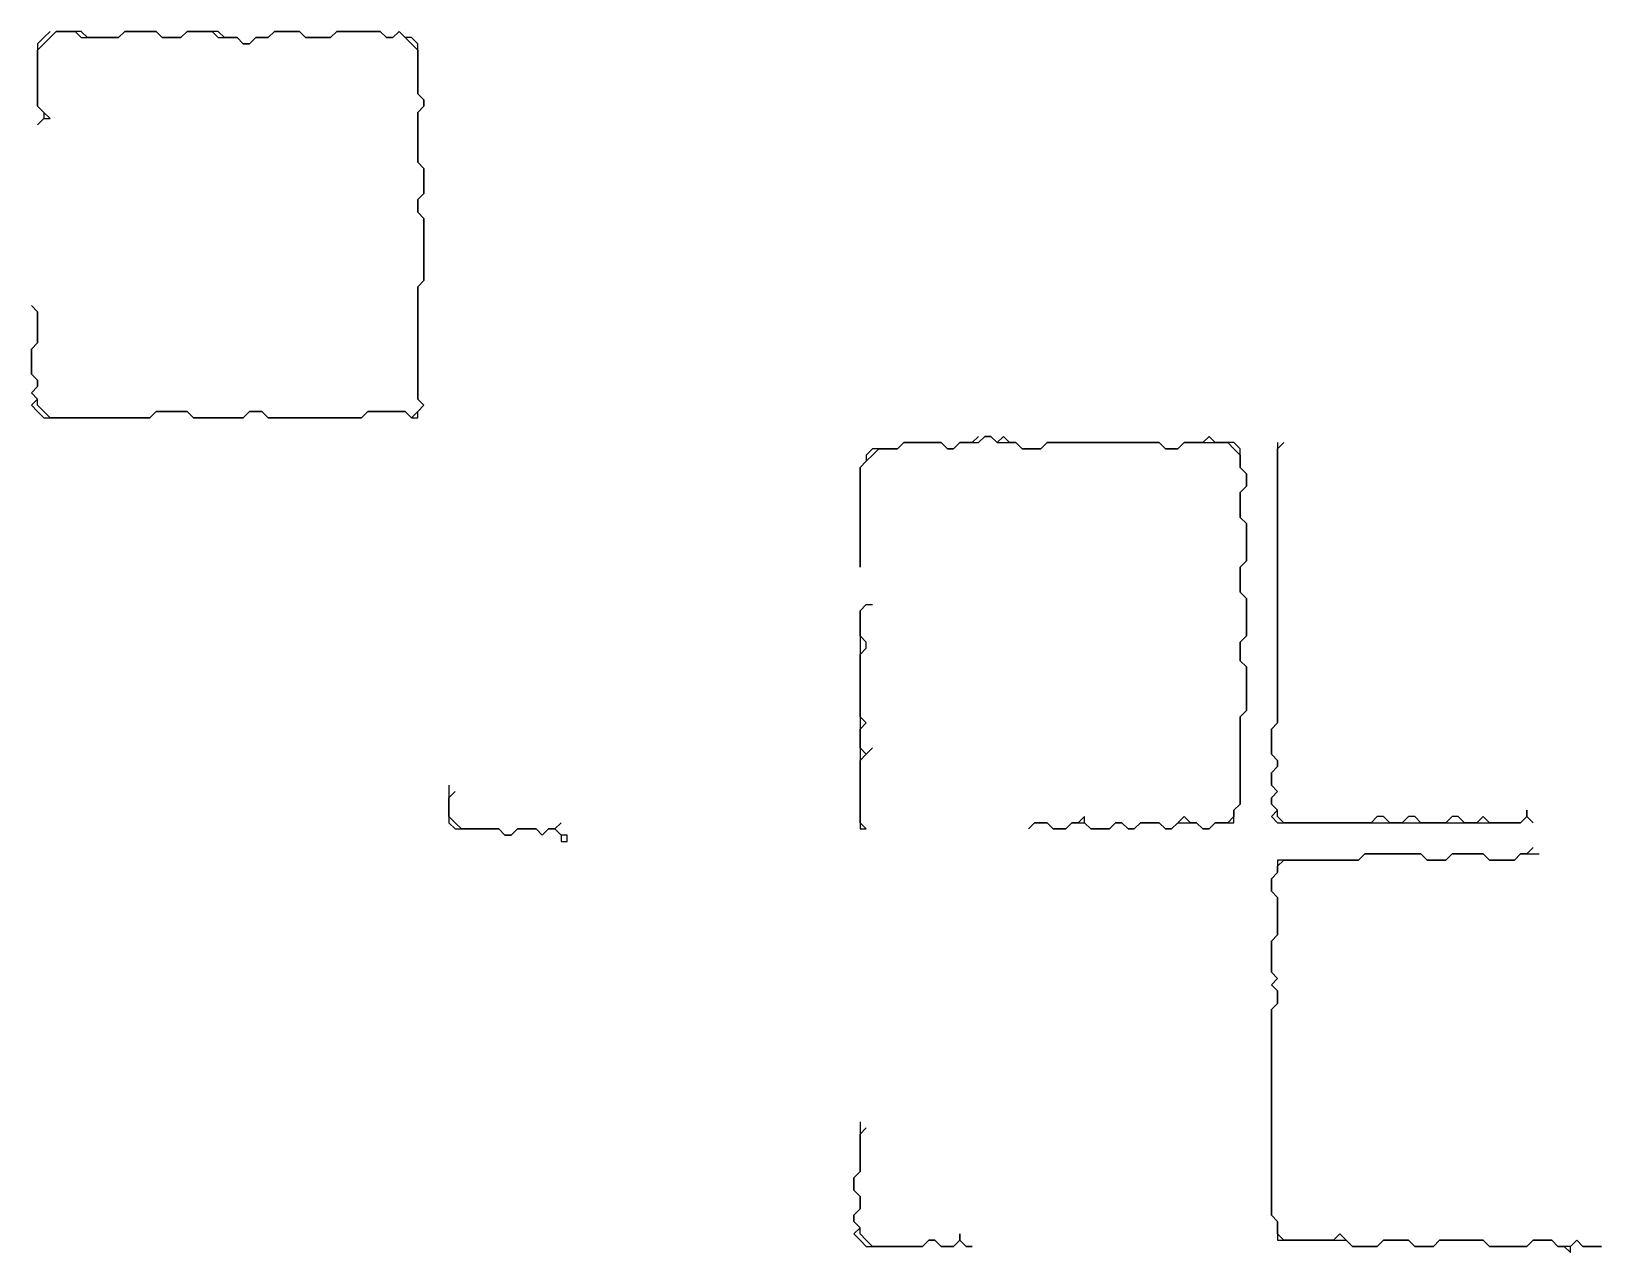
# Model space of a CAD drawing. Header units: metres. Extents: x 0 to 600, y 0 to 400.
# Drawn here: x 218.75 to 256.25, y 72.62 to 101.79 of the extents above; entities that cross this region are included whole.
import ezdxf

# ---------------------------------------------------------------- set-up
doc = ezdxf.new("R2010")
doc.units = ezdxf.units.M

msp = doc.modelspace()

# ---------------------------------------------------------------- linework, layer by layer
for points in [[(219.196, 101.786), (219.048, 101.637), (218.899, 101.488), (218.899, 101.339), (218.899, 101.19), (218.899, 101.042), (218.899, 100.893), (218.899, 100.744), (218.899, 100.595), (218.899, 100.446), (218.899, 100.298), (218.899, 100.149), (218.899, 100), (219.048, 99.851), (219.048, 99.702), (218.899, 99.554), (219.048, 99.702), (219.196, 99.702), (219.048, 99.851), (218.899, 100), (218.899, 100.149), (218.899, 100.298), (218.899, 100.446), (218.899, 100.595), (218.899, 100.744), (218.899, 100.893), (218.899, 101.042), (218.899, 101.19), (218.899, 101.339), (219.048, 101.488), (219.196, 101.637), (219.345, 101.786), (219.494, 101.786), (219.643, 101.786), (219.792, 101.786), (219.94, 101.637), (220.089, 101.637), (220.238, 101.637), (220.387, 101.637), (220.536, 101.637), (220.685, 101.637), (220.833, 101.637), (220.982, 101.786), (221.131, 101.786), (221.28, 101.786), (221.429, 101.786), (221.577, 101.786), (221.726, 101.786), (221.875, 101.637), (222.024, 101.637), (222.173, 101.637), (222.321, 101.637), (222.47, 101.786), (222.619, 101.786), (222.768, 101.786), (222.917, 101.786), (223.065, 101.786), (223.214, 101.637), (223.363, 101.637), (223.512, 101.637), (223.661, 101.637), (223.81, 101.488), (223.958, 101.488), (224.107, 101.637), (224.256, 101.637), (224.405, 101.637), (224.554, 101.786), (224.702, 101.786), (224.851, 101.786), (225, 101.786), (225.149, 101.786), (225.298, 101.637), (225.446, 101.637), (225.595, 101.637), (225.744, 101.637), (225.893, 101.637), (226.042, 101.786), (226.19, 101.786), (226.339, 101.786), (226.488, 101.786), (226.637, 101.786), (226.786, 101.786), (226.935, 101.786), (227.083, 101.786), (227.232, 101.637), (227.381, 101.637), (227.53, 101.786), (227.679, 101.637), (227.827, 101.488), (227.976, 101.339), (227.976, 101.19), (227.976, 101.042), (227.976, 100.893), (227.976, 100.744), (227.976, 100.595), (227.976, 100.446), (227.976, 100.298), (228.125, 100.149), (228.125, 100), (227.976, 99.851), (227.976, 99.702), (227.976, 99.554), (227.976, 99.405), (227.976, 99.256), (227.976, 99.107), (227.976, 98.958), (227.976, 98.81), (227.976, 98.661), (228.125, 98.512), (228.125, 98.363), (228.125, 98.214), (228.125, 98.065), (228.125, 97.917), (227.976, 97.768), (227.976, 97.619), (227.976, 97.47), (228.125, 97.321), (228.125, 97.173), (228.125, 97.024), (228.125, 96.875), (228.125, 96.726), (228.125, 96.577), (228.125, 96.429), (228.125, 96.28), (228.125, 96.131), (228.125, 95.982), (228.125, 95.833), (227.976, 95.685), (227.976, 95.536), (227.976, 95.387), (227.976, 95.238), (227.976, 95.089), (227.976, 94.94), (227.976, 94.792), (227.976, 94.643), (227.976, 94.494), (227.976, 94.345), (227.976, 94.196), (227.976, 94.048), (227.976, 93.899), (227.976, 93.75), (227.976, 93.601), (227.976, 93.452), (227.976, 93.304), (227.976, 93.155), (227.976, 93.006), (228.125, 92.857), (227.976, 92.708), (227.827, 92.56), (227.679, 92.708), (227.53, 92.708), (227.381, 92.708), (227.232, 92.708), (227.083, 92.708), (226.935, 92.708), (226.786, 92.708), (226.637, 92.56), (226.488, 92.56), (226.339, 92.56), (226.19, 92.56), (226.042, 92.56), (225.893, 92.56), (225.744, 92.56), (225.595, 92.56), (225.446, 92.56), (225.298, 92.56), (225.149, 92.56), (225, 92.56), (224.851, 92.56), (224.702, 92.56), (224.554, 92.56), (224.405, 92.56), (224.256, 92.708), (224.107, 92.708), (223.958, 92.708), (223.81, 92.56), (223.661, 92.56), (223.512, 92.56), (223.363, 92.56), (223.214, 92.56), (223.065, 92.56), (222.917, 92.56), (222.768, 92.56), (222.619, 92.56), (222.47, 92.708), (222.321, 92.708), (222.173, 92.708), (222.024, 92.708), (221.875, 92.708), (221.726, 92.708), (221.577, 92.56), (221.429, 92.56), (221.28, 92.56), (221.131, 92.56), (220.982, 92.56), (220.833, 92.56), (220.685, 92.56), (220.536, 92.56), (220.387, 92.56), (220.238, 92.56), (220.089, 92.56), (219.94, 92.56), (219.792, 92.56), (219.643, 92.56), (219.494, 92.56), (219.345, 92.56), (219.196, 92.56), (219.048, 92.708), (218.899, 92.857), (218.899, 93.006), (218.75, 93.155), (218.899, 93.304), (218.899, 93.452), (218.75, 93.601), (218.75, 93.75), (218.75, 93.899), (218.75, 94.048), (218.75, 94.196), (218.899, 94.345), (218.899, 94.494), (218.899, 94.643), (218.899, 94.792), (218.899, 94.94), (218.899, 95.089), (218.75, 95.238), (218.899, 95.089), (218.899, 94.94), (218.899, 94.792), (218.899, 94.643), (218.899, 94.494), (218.899, 94.345), (218.75, 94.196), (218.75, 94.048), (218.75, 93.899), (218.75, 93.75), (218.75, 93.601), (218.899, 93.452), (218.899, 93.304), (218.75, 93.155), (218.899, 93.006), (218.75, 92.857), (218.899, 92.708), (219.048, 92.56), (219.196, 92.56), (219.345, 92.56), (219.494, 92.56), (219.643, 92.56), (219.792, 92.56), (219.94, 92.56), (220.089, 92.56), (220.238, 92.56), (220.387, 92.56), (220.536, 92.56), (220.685, 92.56), (220.833, 92.56), (220.982, 92.56), (221.131, 92.56), (221.28, 92.56), (221.429, 92.56), (221.577, 92.56), (221.726, 92.708), (221.875, 92.708), (222.024, 92.708), (222.173, 92.708), (222.321, 92.708), (222.47, 92.708), (222.619, 92.56), (222.768, 92.56), (222.917, 92.56), (223.065, 92.56), (223.214, 92.56), (223.363, 92.56), (223.512, 92.56), (223.661, 92.56), (223.81, 92.56), (223.958, 92.708), (224.107, 92.708), (224.256, 92.708), (224.405, 92.56), (224.554, 92.56), (224.702, 92.56), (224.851, 92.56), (225, 92.56), (225.149, 92.56), (225.298, 92.56), (225.446, 92.56), (225.595, 92.56), (225.744, 92.56), (225.893, 92.56), (226.042, 92.56), (226.19, 92.56), (226.339, 92.56), (226.488, 92.56), (226.637, 92.56), (226.786, 92.708), (226.935, 92.708), (227.083, 92.708), (227.232, 92.708), (227.381, 92.708), (227.53, 92.708), (227.679, 92.708), (227.827, 92.56), (227.976, 92.56), (227.976, 92.708), (228.125, 92.857), (227.976, 93.006), (227.976, 93.155), (227.976, 93.304), (227.976, 93.452), (227.976, 93.601), (227.976, 93.75), (227.976, 93.899), (227.976, 94.048), (227.976, 94.196), (227.976, 94.345), (227.976, 94.494), (227.976, 94.643), (227.976, 94.792), (227.976, 94.94), (227.976, 95.089), (227.976, 95.238), (227.976, 95.387), (227.976, 95.536), (227.976, 95.685), (228.125, 95.833), (228.125, 95.982), (228.125, 96.131), (228.125, 96.28), (228.125, 96.429), (228.125, 96.577), (228.125, 96.726), (228.125, 96.875), (228.125, 97.024), (228.125, 97.173), (228.125, 97.321), (227.976, 97.47), (227.976, 97.619), (227.976, 97.768), (228.125, 97.917), (228.125, 98.065), (228.125, 98.214), (228.125, 98.363), (228.125, 98.512), (227.976, 98.661), (227.976, 98.81), (227.976, 98.958), (227.976, 99.107), (227.976, 99.256), (227.976, 99.405), (227.976, 99.554), (227.976, 99.702), (227.976, 99.851), (228.125, 100), (228.125, 100.149), (227.976, 100.298), (227.976, 100.446), (227.976, 100.595), (227.976, 100.744), (227.976, 100.893), (227.976, 101.042), (227.976, 101.19), (227.976, 101.339), (227.976, 101.488), (227.827, 101.637), (227.679, 101.637), (227.53, 101.786), (227.381, 101.637), (227.232, 101.637), (227.083, 101.786), (226.935, 101.786), (226.786, 101.786), (226.637, 101.786), (226.488, 101.786), (226.339, 101.786), (226.19, 101.786), (226.042, 101.786), (225.893, 101.637), (225.744, 101.637), (225.595, 101.637), (225.446, 101.637), (225.298, 101.637), (225.149, 101.786), (225, 101.786), (224.851, 101.786), (224.702, 101.786), (224.554, 101.786), (224.405, 101.637), (224.256, 101.637), (224.107, 101.637), (223.958, 101.488), (223.81, 101.488), (223.661, 101.637), (223.512, 101.637), (223.363, 101.637), (223.214, 101.786), (223.065, 101.786), (222.917, 101.786), (222.768, 101.786), (222.619, 101.786), (222.47, 101.786), (222.321, 101.637), (222.173, 101.637), (222.024, 101.637), (221.875, 101.637), (221.726, 101.786), (221.577, 101.786), (221.429, 101.786), (221.28, 101.786), (221.131, 101.786), (220.982, 101.786), (220.833, 101.637), (220.685, 101.637), (220.536, 101.637), (220.387, 101.637), (220.238, 101.637), (220.089, 101.637), (219.94, 101.786), (219.792, 101.786), (219.643, 101.786), (219.494, 101.786), (219.345, 101.786)], [(241.369, 92.113), (241.22, 91.964), (241.071, 91.964), (240.923, 91.964), (240.774, 91.815), (240.625, 91.815), (240.476, 91.964), (240.327, 91.964), (240.179, 91.964), (240.03, 91.964), (239.881, 91.964), (239.732, 91.964), (239.583, 91.964), (239.435, 91.815), (239.286, 91.815), (239.137, 91.815), (238.988, 91.815), (238.839, 91.815), (238.69, 91.667), (238.69, 91.518), (238.542, 91.369), (238.542, 91.22), (238.542, 91.071), (238.542, 90.923), (238.542, 90.774), (238.542, 90.625), (238.542, 90.476), (238.542, 90.327), (238.542, 90.179), (238.542, 90.03), (238.542, 89.881), (238.542, 89.732), (238.542, 89.583), (238.542, 89.435), (238.542, 89.286), (238.542, 89.137), (238.542, 88.988), (238.542, 89.137), (238.542, 89.286), (238.542, 89.435), (238.542, 89.583), (238.542, 89.732), (238.542, 89.881), (238.542, 90.03), (238.542, 90.179), (238.542, 90.327), (238.542, 90.476), (238.542, 90.625), (238.542, 90.774), (238.542, 90.923), (238.542, 91.071), (238.542, 91.22), (238.542, 91.369), (238.69, 91.518), (238.839, 91.667), (238.988, 91.815), (239.137, 91.815), (239.286, 91.815), (239.435, 91.815), (239.583, 91.964), (239.732, 91.964), (239.881, 91.964), (240.03, 91.964), (240.179, 91.964), (240.327, 91.964), (240.476, 91.964), (240.625, 91.815), (240.774, 91.815), (240.923, 91.964), (241.071, 91.964), (241.22, 91.964), (241.369, 91.964), (241.518, 92.113), (241.667, 92.113), (241.815, 91.964), (241.964, 91.964), (242.113, 91.964), (242.262, 91.964), (242.411, 91.815), (242.56, 91.815), (242.708, 91.815), (242.857, 91.815), (243.006, 91.964), (243.155, 91.964), (243.304, 91.964), (243.452, 91.964), (243.601, 91.964), (243.75, 91.964), (243.899, 91.964), (244.048, 91.964), (244.196, 91.964), (244.345, 91.964), (244.494, 91.964), (244.643, 91.964), (244.792, 91.964), (244.94, 91.964), (245.089, 91.964), (245.238, 91.964), (245.387, 91.964), (245.536, 91.964), (245.685, 91.964), (245.833, 91.815), (245.982, 91.815), (246.131, 91.815), (246.28, 91.964), (246.429, 91.964), (246.577, 91.964), (246.726, 91.964), (246.875, 91.964), (247.024, 91.964), (247.173, 91.964), (247.321, 91.964), (247.47, 91.815), (247.619, 91.667), (247.619, 91.518), (247.619, 91.369), (247.768, 91.22), (247.768, 91.071), (247.768, 90.923), (247.619, 90.774), (247.619, 90.625), (247.619, 90.476), (247.619, 90.327), (247.619, 90.179), (247.768, 90.03), (247.768, 89.881), (247.768, 89.732), (247.768, 89.583), (247.768, 89.435), (247.768, 89.286), (247.768, 89.137), (247.619, 88.988), (247.619, 88.839), (247.619, 88.69), (247.619, 88.542), (247.619, 88.393), (247.768, 88.244), (247.768, 88.095), (247.768, 87.946), (247.768, 87.798), (247.768, 87.649), (247.768, 87.5), (247.768, 87.351), (247.619, 87.202), (247.619, 87.054), (247.619, 86.905), (247.619, 86.756), (247.768, 86.607), (247.768, 86.458), (247.768, 86.31), (247.768, 86.161), (247.768, 86.012), (247.768, 85.863), (247.768, 85.714), (247.768, 85.565), (247.619, 85.417), (247.619, 85.268), (247.619, 85.119), (247.619, 84.97), (247.619, 84.821), (247.619, 84.673), (247.619, 84.524), (247.619, 84.375), (247.619, 84.226), (247.619, 84.077), (247.619, 83.929), (247.619, 83.78), (247.619, 83.631), (247.619, 83.482), (247.619, 83.333), (247.47, 83.185), (247.47, 83.036), (247.321, 82.887), (247.173, 82.887), (247.024, 82.887), (246.875, 82.738), (246.726, 82.738), (246.577, 82.887), (246.429, 82.887), (246.28, 83.036), (246.131, 82.887), (245.982, 82.738), (245.833, 82.738), (245.685, 82.887), (245.536, 82.887), (245.387, 82.887), (245.238, 82.887), (245.089, 82.738), (244.94, 82.738), (244.792, 82.887), (244.643, 82.887), (244.494, 82.738), (244.345, 82.738), (244.196, 82.738), (244.048, 82.738), (243.899, 82.887), (243.899, 83.036), (243.75, 82.887), (243.601, 82.887), (243.452, 82.738), (243.304, 82.738), (243.155, 82.738), (243.006, 82.887), (242.857, 82.887), (242.708, 82.887), (242.56, 82.738), (242.708, 82.887), (242.857, 82.887), (243.006, 82.887), (243.155, 82.738), (243.304, 82.738), (243.452, 82.738), (243.601, 82.887), (243.75, 82.887), (243.899, 82.887), (244.048, 82.738), (244.196, 82.738), (244.345, 82.738), (244.494, 82.738), (244.643, 82.887), (244.792, 82.887), (244.94, 82.738), (245.089, 82.738), (245.238, 82.887), (245.387, 82.887), (245.536, 82.887), (245.685, 82.887), (245.833, 82.738), (245.982, 82.738), (246.131, 82.887), (246.28, 82.887), (246.429, 82.887), (246.577, 82.887), (246.726, 82.738), (246.875, 82.738), (247.024, 82.887), (247.173, 82.887), (247.321, 82.887), (247.47, 82.887), (247.47, 83.036), (247.47, 83.185), (247.619, 83.333), (247.619, 83.482), (247.619, 83.631), (247.619, 83.78), (247.619, 83.929), (247.619, 84.077), (247.619, 84.226), (247.619, 84.375), (247.619, 84.524), (247.619, 84.673), (247.619, 84.821), (247.619, 84.97), (247.619, 85.119), (247.619, 85.268), (247.619, 85.417), (247.768, 85.565), (247.768, 85.714), (247.768, 85.863), (247.768, 86.012), (247.768, 86.161), (247.768, 86.31), (247.768, 86.458), (247.768, 86.607), (247.619, 86.756), (247.619, 86.905), (247.619, 87.054), (247.619, 87.202), (247.768, 87.351), (247.768, 87.5), (247.768, 87.649), (247.768, 87.798), (247.768, 87.946), (247.768, 88.095), (247.768, 88.244), (247.619, 88.393), (247.619, 88.542), (247.619, 88.69), (247.619, 88.839), (247.619, 88.988), (247.768, 89.137), (247.768, 89.286), (247.768, 89.435), (247.768, 89.583), (247.768, 89.732), (247.768, 89.881), (247.768, 90.03), (247.619, 90.179), (247.619, 90.327), (247.619, 90.476), (247.619, 90.625), (247.619, 90.774), (247.768, 90.923), (247.768, 91.071), (247.768, 91.22), (247.619, 91.369), (247.619, 91.518), (247.619, 91.667), (247.619, 91.815), (247.47, 91.964), (247.321, 91.964), (247.173, 91.964), (247.024, 91.964), (246.875, 92.113), (246.726, 91.964), (246.577, 91.964), (246.429, 91.964), (246.28, 91.964), (246.131, 91.815), (245.982, 91.815), (245.833, 91.815), (245.685, 91.964), (245.536, 91.964), (245.387, 91.964), (245.238, 91.964), (245.089, 91.964), (244.94, 91.964), (244.792, 91.964), (244.643, 91.964), (244.494, 91.964), (244.345, 91.964), (244.196, 91.964), (244.048, 91.964), (243.899, 91.964), (243.75, 91.964), (243.601, 91.964), (243.452, 91.964), (243.304, 91.964), (243.155, 91.964), (243.006, 91.964), (242.857, 91.815), (242.708, 91.815), (242.56, 91.815), (242.411, 91.815), (242.262, 91.964), (242.113, 91.964), (241.964, 92.113), (241.815, 91.964), (241.667, 92.113), (241.518, 92.113)], [(248.512, 91.964), (248.512, 91.815), (248.512, 91.667), (248.512, 91.518), (248.512, 91.369), (248.512, 91.22), (248.512, 91.071), (248.512, 90.923), (248.512, 90.774), (248.512, 90.625), (248.512, 90.476), (248.512, 90.327), (248.512, 90.179), (248.512, 90.03), (248.512, 89.881), (248.512, 89.732), (248.512, 89.583), (248.512, 89.435), (248.512, 89.286), (248.512, 89.137), (248.512, 88.988), (248.512, 88.839), (248.512, 88.69), (248.512, 88.542), (248.512, 88.393), (248.512, 88.244), (248.512, 88.095), (248.512, 87.946), (248.512, 87.798), (248.512, 87.649), (248.512, 87.5), (248.512, 87.351), (248.512, 87.202), (248.512, 87.054), (248.512, 86.905), (248.512, 86.756), (248.512, 86.607), (248.512, 86.458), (248.512, 86.31), (248.512, 86.161), (248.512, 86.012), (248.512, 85.863), (248.512, 85.714), (248.512, 85.565), (248.512, 85.417), (248.512, 85.268), (248.363, 85.119), (248.363, 84.97), (248.363, 84.821), (248.363, 84.673), (248.363, 84.524), (248.512, 84.375), (248.512, 84.226), (248.363, 84.077), (248.363, 83.929), (248.363, 83.78), (248.512, 83.631), (248.363, 83.482), (248.363, 83.333), (248.512, 83.185), (248.363, 83.036), (248.512, 82.887), (248.661, 82.887), (248.81, 82.887), (248.958, 82.887), (249.107, 82.887), (249.256, 82.887), (249.405, 82.887), (249.554, 82.887), (249.702, 82.887), (249.851, 82.887), (250, 82.887), (250.149, 82.887), (250.298, 82.887), (250.446, 82.887), (250.595, 82.887), (250.744, 82.887), (250.893, 82.887), (251.042, 82.887), (251.19, 82.887), (251.339, 82.887), (251.488, 82.887), (251.637, 82.887), (251.786, 82.887), (251.935, 82.887), (252.083, 82.887), (252.232, 82.887), (252.381, 82.887), (252.53, 82.887), (252.679, 82.887), (252.827, 82.887), (252.976, 82.887), (253.125, 82.887), (253.274, 82.887), (253.423, 82.887), (253.571, 82.887), (253.72, 82.887), (253.869, 82.887), (254.018, 82.887), (254.167, 82.887), (254.315, 82.887), (254.464, 83.036), (254.613, 82.887), (254.464, 83.036), (254.464, 83.185), (254.464, 83.036), (254.315, 82.887), (254.167, 82.887), (254.018, 82.887), (253.869, 82.887), (253.72, 82.887), (253.571, 82.887), (253.423, 83.036), (253.274, 82.887), (253.125, 82.887), (252.976, 82.887), (252.827, 83.036), (252.679, 83.036), (252.53, 82.887), (252.381, 82.887), (252.232, 82.887), (252.083, 82.887), (251.935, 82.887), (251.786, 83.036), (251.637, 83.036), (251.488, 82.887), (251.339, 82.887), (251.19, 82.887), (251.042, 83.036), (250.893, 83.036), (250.744, 82.887), (250.595, 82.887), (250.446, 82.887), (250.298, 82.887), (250.149, 82.887), (250, 82.887), (249.851, 82.887), (249.702, 82.887), (249.554, 82.887), (249.405, 82.887), (249.256, 82.887), (249.107, 82.887), (248.958, 82.887), (248.81, 82.887), (248.661, 82.887), (248.512, 83.036), (248.512, 83.185), (248.363, 83.333), (248.363, 83.482), (248.512, 83.631), (248.363, 83.78), (248.363, 83.929), (248.363, 84.077), (248.512, 84.226), (248.512, 84.375), (248.363, 84.524), (248.363, 84.673), (248.363, 84.821), (248.363, 84.97), (248.363, 85.119), (248.512, 85.268), (248.512, 85.417), (248.512, 85.565), (248.512, 85.714), (248.512, 85.863), (248.512, 86.012), (248.512, 86.161), (248.512, 86.31), (248.512, 86.458), (248.512, 86.607), (248.512, 86.756), (248.512, 86.905), (248.512, 87.054), (248.512, 87.202), (248.512, 87.351), (248.512, 87.5), (248.512, 87.649), (248.512, 87.798), (248.512, 87.946), (248.512, 88.095), (248.512, 88.244), (248.512, 88.393), (248.512, 88.542), (248.512, 88.69), (248.512, 88.839), (248.512, 88.988), (248.512, 89.137), (248.512, 89.286), (248.512, 89.435), (248.512, 89.583), (248.512, 89.732), (248.512, 89.881), (248.512, 90.03), (248.512, 90.179), (248.512, 90.327), (248.512, 90.476), (248.512, 90.625), (248.512, 90.774), (248.512, 90.923), (248.512, 91.071), (248.512, 91.22), (248.512, 91.369), (248.512, 91.518), (248.512, 91.667), (248.512, 91.815), (248.661, 91.964)], [(238.69, 88.095), (238.542, 87.946), (238.542, 87.798), (238.542, 87.649), (238.542, 87.5), (238.542, 87.351), (238.542, 87.202), (238.542, 87.054), (238.542, 86.905), (238.542, 86.756), (238.542, 86.607), (238.542, 86.458), (238.542, 86.31), (238.542, 86.161), (238.542, 86.012), (238.542, 85.863), (238.542, 85.714), (238.542, 85.565), (238.542, 85.417), (238.542, 85.268), (238.542, 85.119), (238.542, 84.97), (238.542, 84.821), (238.542, 84.673), (238.542, 84.524), (238.542, 84.375), (238.542, 84.226), (238.542, 84.077), (238.542, 83.929), (238.542, 83.78), (238.542, 83.631), (238.542, 83.482), (238.542, 83.333), (238.542, 83.185), (238.542, 83.036), (238.542, 82.887), (238.542, 82.738), (238.69, 82.738), (238.542, 82.887), (238.542, 83.036), (238.542, 83.185), (238.542, 83.333), (238.542, 83.482), (238.542, 83.631), (238.542, 83.78), (238.542, 83.929), (238.542, 84.077), (238.542, 84.226), (238.542, 84.375), (238.69, 84.524), (238.839, 84.673), (238.69, 84.524), (238.542, 84.673), (238.542, 84.821), (238.542, 84.97), (238.542, 85.119), (238.69, 85.268), (238.542, 85.417), (238.542, 85.565), (238.542, 85.714), (238.542, 85.863), (238.542, 86.012), (238.542, 86.161), (238.542, 86.31), (238.542, 86.458), (238.542, 86.607), (238.542, 86.756), (238.542, 86.905), (238.69, 87.054), (238.69, 87.202), (238.542, 87.351), (238.542, 87.5), (238.542, 87.649), (238.542, 87.798), (238.542, 87.946), (238.69, 88.095), (238.839, 88.095)], [(228.72, 83.78), (228.72, 83.631), (228.72, 83.482), (228.72, 83.333), (228.72, 83.185), (228.72, 83.036), (228.72, 82.887), (228.869, 82.738), (229.018, 82.738), (229.167, 82.738), (229.315, 82.738), (229.464, 82.738), (229.613, 82.738), (229.762, 82.738), (229.911, 82.738), (230.06, 82.589), (230.208, 82.589), (230.357, 82.738), (230.506, 82.738), (230.655, 82.738), (230.804, 82.738), (230.952, 82.589), (231.101, 82.738), (231.25, 82.738), (231.399, 82.589), (231.399, 82.44), (231.548, 82.44), (231.548, 82.589), (231.399, 82.589), (231.25, 82.738), (231.399, 82.887), (231.25, 82.738), (231.101, 82.738), (230.952, 82.589), (230.804, 82.738), (230.655, 82.738), (230.506, 82.738), (230.357, 82.738), (230.208, 82.589), (230.06, 82.589), (229.911, 82.738), (229.762, 82.738), (229.613, 82.738), (229.464, 82.738), (229.315, 82.738), (229.167, 82.738), (229.018, 82.738), (228.869, 82.887), (228.72, 83.036), (228.72, 83.185), (228.72, 83.333), (228.72, 83.482), (228.869, 83.631)], [(254.613, 82.292), (254.464, 82.143), (254.315, 82.143), (254.167, 81.994), (254.018, 81.994), (253.869, 81.994), (253.72, 81.994), (253.571, 81.994), (253.423, 82.143), (253.274, 82.143), (253.125, 82.143), (252.976, 82.143), (252.827, 82.143), (252.679, 82.143), (252.53, 81.994), (252.381, 81.994), (252.232, 81.994), (252.083, 81.994), (251.935, 82.143), (251.786, 82.143), (251.637, 82.143), (251.488, 82.143), (251.339, 82.143), (251.19, 82.143), (251.042, 82.143), (250.893, 82.143), (250.744, 82.143), (250.595, 82.143), (250.446, 81.994), (250.298, 81.994), (250.149, 81.994), (250, 81.994), (249.851, 81.994), (249.702, 81.994), (249.554, 81.994), (249.405, 81.994), (249.256, 81.994), (249.107, 81.994), (248.958, 81.994), (248.81, 81.994), (248.661, 81.994), (248.512, 81.994), (248.512, 81.845), (248.512, 81.696), (248.363, 81.548), (248.363, 81.399), (248.363, 81.25), (248.512, 81.101), (248.512, 80.952), (248.512, 80.804), (248.512, 80.655), (248.512, 80.506), (248.512, 80.357), (248.512, 80.208), (248.363, 80.06), (248.363, 79.911), (248.363, 79.762), (248.363, 79.613), (248.363, 79.464), (248.363, 79.315), (248.512, 79.167), (248.363, 79.018), (248.512, 78.869), (248.512, 78.72), (248.512, 78.571), (248.363, 78.423), (248.363, 78.274), (248.363, 78.125), (248.363, 77.976), (248.363, 77.827), (248.363, 77.679), (248.363, 77.53), (248.363, 77.381), (248.363, 77.232), (248.363, 77.083), (248.363, 76.935), (248.363, 76.786), (248.363, 76.637), (248.363, 76.488), (248.363, 76.339), (248.363, 76.19), (248.363, 76.042), (248.363, 75.893), (248.363, 75.744), (248.363, 75.595), (248.363, 75.446), (248.363, 75.298), (248.363, 75.149), (248.363, 75), (248.363, 74.851), (248.363, 74.702), (248.363, 74.554), (248.363, 74.405), (248.363, 74.256), (248.363, 74.107), (248.363, 73.958), (248.363, 73.81), (248.363, 73.661), (248.363, 73.512), (248.512, 73.363), (248.512, 73.214), (248.512, 73.065), (248.512, 72.917), (248.661, 72.917), (248.81, 72.917), (248.958, 72.917), (249.107, 72.917), (249.256, 72.917), (249.405, 72.917), (249.554, 72.917), (249.702, 72.917), (249.851, 72.917), (250, 72.917), (250.149, 72.917), (250.298, 72.768), (250.446, 72.768), (250.595, 72.768), (250.744, 72.768), (250.893, 72.768), (251.042, 72.917), (251.19, 72.917), (251.339, 72.917), (251.488, 72.917), (251.637, 72.917), (251.786, 72.768), (251.935, 72.768), (252.083, 72.768), (252.232, 72.768), (252.381, 72.917), (252.53, 72.917), (252.679, 72.917), (252.827, 72.917), (252.976, 72.917), (253.125, 72.917), (253.274, 72.917), (253.423, 72.917), (253.571, 72.768), (253.72, 72.768), (253.869, 72.768), (254.018, 72.768), (254.167, 72.768), (254.315, 72.768), (254.464, 72.768), (254.613, 72.917), (254.762, 72.917), (254.911, 72.917), (255.06, 72.917), (255.208, 72.768), (255.357, 72.768), (255.506, 72.619), (255.506, 72.768), (255.655, 72.917), (255.804, 72.768), (255.952, 72.768), (256.101, 72.768), (256.25, 72.768), (256.101, 72.768), (255.952, 72.768), (255.804, 72.768), (255.655, 72.917), (255.506, 72.768), (255.357, 72.768), (255.208, 72.768), (255.06, 72.917), (254.911, 72.917), (254.762, 72.917), (254.613, 72.917), (254.464, 72.768), (254.315, 72.768), (254.167, 72.768), (254.018, 72.768), (253.869, 72.768), (253.72, 72.768), (253.571, 72.768), (253.423, 72.917), (253.274, 72.917), (253.125, 72.917), (252.976, 72.917), (252.827, 72.917), (252.679, 72.917), (252.53, 72.917), (252.381, 72.917), (252.232, 72.768), (252.083, 72.768), (251.935, 72.768), (251.786, 72.768), (251.637, 72.917), (251.488, 72.917), (251.339, 72.917), (251.19, 72.917), (251.042, 72.917), (250.893, 72.768), (250.744, 72.768), (250.595, 72.768), (250.446, 72.768), (250.298, 72.768), (250.149, 72.917), (250, 73.065), (249.851, 72.917), (249.702, 72.917), (249.554, 72.917), (249.405, 72.917), (249.256, 72.917), (249.107, 72.917), (248.958, 72.917), (248.81, 72.917), (248.661, 72.917), (248.512, 73.065), (248.512, 73.214), (248.512, 73.363), (248.363, 73.512), (248.363, 73.661), (248.363, 73.81), (248.363, 73.958), (248.363, 74.107), (248.363, 74.256), (248.363, 74.405), (248.363, 74.554), (248.363, 74.702), (248.363, 74.851), (248.363, 75), (248.363, 75.149), (248.363, 75.298), (248.363, 75.446), (248.363, 75.595), (248.363, 75.744), (248.363, 75.893), (248.363, 76.042), (248.363, 76.19), (248.363, 76.339), (248.363, 76.488), (248.363, 76.637), (248.363, 76.786), (248.363, 76.935), (248.363, 77.083), (248.363, 77.232), (248.363, 77.381), (248.363, 77.53), (248.363, 77.679), (248.363, 77.827), (248.363, 77.976), (248.363, 78.125), (248.363, 78.274), (248.363, 78.423), (248.512, 78.571), (248.512, 78.72), (248.512, 78.869), (248.363, 79.018), (248.512, 79.167), (248.363, 79.315), (248.363, 79.464), (248.363, 79.613), (248.363, 79.762), (248.363, 79.911), (248.363, 80.06), (248.512, 80.208), (248.512, 80.357), (248.512, 80.506), (248.512, 80.655), (248.512, 80.804), (248.512, 80.952), (248.512, 81.101), (248.363, 81.25), (248.363, 81.399), (248.363, 81.548), (248.512, 81.696), (248.512, 81.845), (248.661, 81.994), (248.81, 81.994), (248.958, 81.994), (249.107, 81.994), (249.256, 81.994), (249.405, 81.994), (249.554, 81.994), (249.702, 81.994), (249.851, 81.994), (250, 81.994), (250.149, 81.994), (250.298, 81.994), (250.446, 81.994), (250.595, 82.143), (250.744, 82.143), (250.893, 82.143), (251.042, 82.143), (251.19, 82.143), (251.339, 82.143), (251.488, 82.143), (251.637, 82.143), (251.786, 82.143), (251.935, 82.143), (252.083, 81.994), (252.232, 81.994), (252.381, 81.994), (252.53, 81.994), (252.679, 82.143), (252.827, 82.143), (252.976, 82.143), (253.125, 82.143), (253.274, 82.143), (253.423, 82.143), (253.571, 81.994), (253.72, 81.994), (253.869, 81.994), (254.018, 81.994), (254.167, 81.994), (254.315, 82.143), (254.464, 82.143), (254.613, 82.143), (254.762, 82.143)], [(238.542, 75.744), (238.542, 75.595), (238.542, 75.446), (238.542, 75.298), (238.542, 75.149), (238.542, 75), (238.542, 74.851), (238.542, 74.702), (238.542, 74.554), (238.393, 74.405), (238.393, 74.256), (238.393, 74.107), (238.542, 73.958), (238.542, 73.81), (238.542, 73.661), (238.393, 73.512), (238.393, 73.363), (238.542, 73.214), (238.393, 73.065), (238.542, 72.917), (238.69, 72.768), (238.839, 72.768), (238.988, 72.768), (239.137, 72.768), (239.286, 72.768), (239.435, 72.768), (239.583, 72.768), (239.732, 72.768), (239.881, 72.768), (240.03, 72.768), (240.179, 72.917), (240.327, 72.917), (240.476, 72.768), (240.625, 72.768), (240.774, 72.768), (240.923, 72.917), (241.071, 72.768), (241.22, 72.768), (241.071, 72.768), (240.923, 72.917), (240.923, 73.065), (240.923, 72.917), (240.774, 72.768), (240.625, 72.768), (240.476, 72.768), (240.327, 72.917), (240.179, 72.917), (240.03, 72.768), (239.881, 72.768), (239.732, 72.768), (239.583, 72.768), (239.435, 72.768), (239.286, 72.768), (239.137, 72.768), (238.988, 72.768), (238.839, 72.768), (238.69, 72.917), (238.542, 73.065), (238.542, 73.214), (238.393, 73.363), (238.393, 73.512), (238.542, 73.661), (238.542, 73.81), (238.542, 73.958), (238.393, 74.107), (238.393, 74.256), (238.393, 74.405), (238.542, 74.554), (238.542, 74.702), (238.542, 74.851), (238.542, 75), (238.542, 75.149), (238.542, 75.298), (238.542, 75.446), (238.69, 75.595)]]:
    msp.add_lwpolyline(points)

doc.saveas('drawing.dxf')
